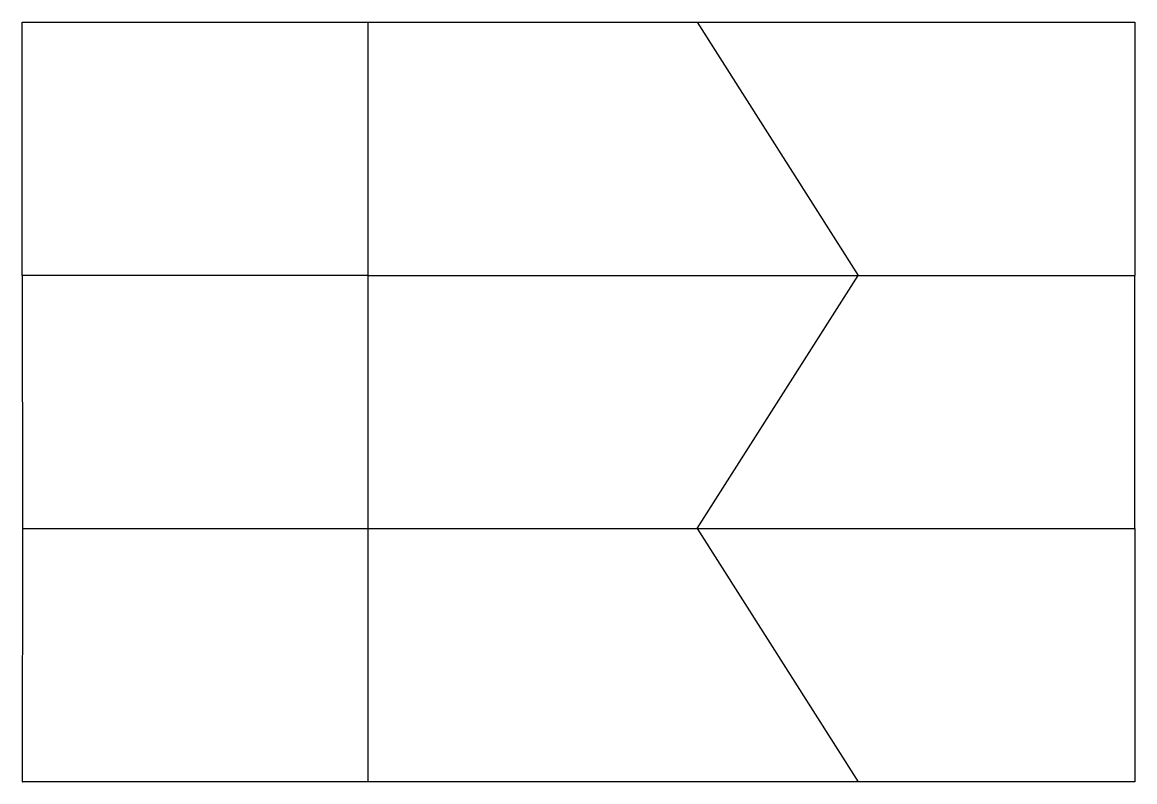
# Model space of a CAD drawing. Header units: millimetres. Extents: x 0 to 198, y 0 to 135.
import ezdxf

# ---------------------------------------------------------------- set-up
doc = ezdxf.new("R2010")
doc.units = ezdxf.units.MM
doc.layers.add('Border', color=7, linetype='ByLayer', lineweight=30)

msp = doc.modelspace()

# ---------------------------------------------------------------- linework, layer by layer
for p, q in [((-0.01, 90), (-0.01, 135)), ((-0.01, 135), (61.51, 135)), ((61.51, 135), (119.98, 135)), ((119.98, 135), (197.79, 135)), ((197.79, 135), (197.79, 90)), ((-0.01, 90), (0, 45)), ((197.79, 45), (197.79, 90)), ((0, 45), (-0.02, 0)), ((197.79, 45), (197.79, 0)), ((197.79, 0), (148.59, 0))]:
    msp.add_line(p, q)
at = {"color": 5}
for p, q in [((61.51, 90), (61.51, 135)), ((61.51, 45), (61.51, 90)), ((61.51, 90), (148.59, 90)), ((119.98, 45), (148.59, 0))]:
    msp.add_line(p, q, dxfattribs=at)
at = {"color": 1}
for p, q in [((119.98, 135), (148.59, 90)), ((61.51, 90), (-0.01, 90)), ((119.98, 45), (148.59, 90)), ((148.59, 90), (197.79, 90)), ((0, 45), (61.51, 45)), ((61.51, 0), (61.51, 45)), ((61.51, 45), (119.98, 45)), ((119.98, 45), (197.79, 45))]:
    msp.add_line(p, q, dxfattribs=at)
at = {"layer": 'Border'}
for p, q in [((-0.02, 45), (0, 45)), ((-0.02, 0), (0, 0)), ((61.51, 0), (-0.02, 0)), ((148.59, 0), (61.51, 0))]:
    msp.add_line(p, q, dxfattribs=at)

doc.saveas('drawing.dxf')
